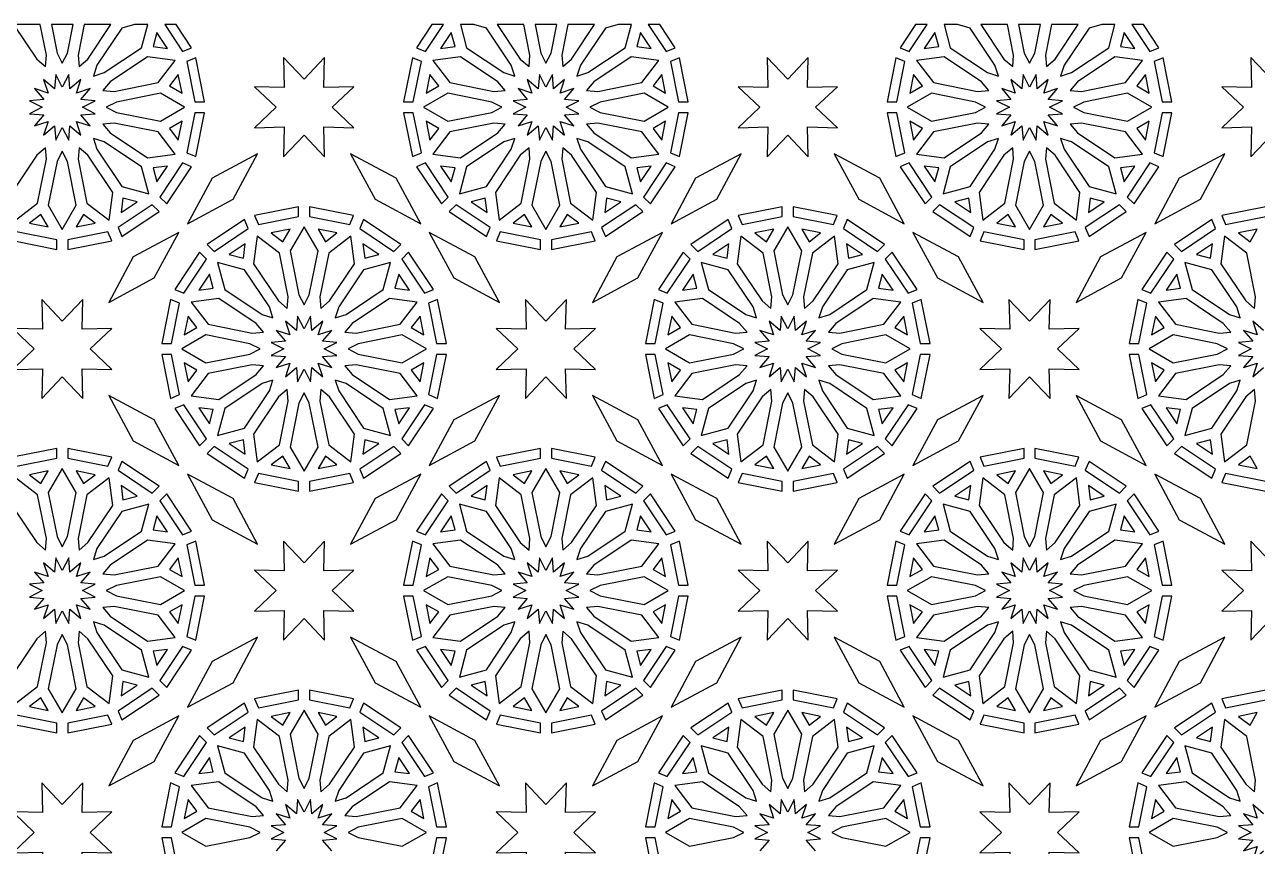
# Model space of a CAD drawing. Header units: millimetres. Extents: x 5 to 1085, y 1055 to 2435.
# Drawn here: x 184.2 to 541, y 2020.9 to 2258.8 of the extents above; entities that cross this region are included whole.
import ezdxf

# ---------------------------------------------------------------- set-up
doc = ezdxf.new("R2010")
doc.units = ezdxf.units.MM
doc.layers.add('CUT', color=1, linetype='CONTINUOUS')

msp = doc.modelspace()

# ---------------------------------------------------------------- linework, layer by layer
at = {"layer": 'CUT'}
for points in [[(181.16, 2258.59), (187.683, 2248.828), (190.213, 2246.677), (190.481, 2249.988), (188.72, 2258.84), (181.16, 2258.84)], [(191.931, 2258.84), (193.571, 2250.603), (195.085, 2247.646), (196.599, 2250.603), (198.239, 2258.84)], [(201.45, 2258.84), (199.689, 2249.988), (199.957, 2246.677), (202.487, 2248.828), (209.177, 2258.84)], [(215.98, 2258.84), (212.308, 2257.856), (205.107, 2247.079), (204.087, 2243.917), (207.249, 2244.937), (218.026, 2252.138), (219.822, 2258.84)], [(224.735, 2258.84), (229.937, 2251.056), (232.537, 2252.133), (228.056, 2258.84)], [(302.114, 2258.84), (297.633, 2252.133), (300.233, 2251.056), (305.435, 2258.84)], [(310.348, 2258.84), (312.144, 2252.138), (322.921, 2244.937), (326.083, 2243.917), (325.063, 2247.079), (317.862, 2257.856), (314.19, 2258.84)], [(320.993, 2258.84), (327.683, 2248.828), (330.213, 2246.677), (330.481, 2249.988), (328.72, 2258.84)], [(331.931, 2258.84), (333.571, 2250.603), (335.085, 2247.646), (336.599, 2250.603), (338.239, 2258.84)], [(341.45, 2258.84), (339.689, 2249.988), (339.957, 2246.677), (342.487, 2248.828), (349.177, 2258.84)], [(355.98, 2258.84), (352.308, 2257.856), (345.107, 2247.079), (344.087, 2243.917), (347.249, 2244.937), (358.026, 2252.138), (359.822, 2258.84)], [(364.735, 2258.84), (369.937, 2251.056), (372.537, 2252.133), (368.056, 2258.84)], [(442.114, 2258.84), (437.633, 2252.133), (440.233, 2251.056), (445.435, 2258.84)], [(450.348, 2258.84), (452.144, 2252.138), (462.921, 2244.937), (466.083, 2243.917), (465.063, 2247.079), (457.862, 2257.856), (454.19, 2258.84)], [(460.993, 2258.84), (467.683, 2248.828), (470.213, 2246.677), (470.481, 2249.988), (468.72, 2258.84)], [(471.931, 2258.84), (473.571, 2250.603), (475.085, 2247.646), (476.599, 2250.603), (478.239, 2258.84)], [(481.45, 2258.84), (479.689, 2249.988), (479.957, 2246.677), (482.487, 2248.828), (489.177, 2258.84)], [(495.98, 2258.84), (492.308, 2257.856), (485.107, 2247.079), (484.087, 2243.917), (487.249, 2244.937), (498.026, 2252.138), (499.822, 2258.84)], [(504.735, 2258.84), (509.937, 2251.056), (512.537, 2252.133), (508.056, 2258.84)], [(222.472, 2256.558), (221.381, 2252.485), (225.561, 2251.935)], [(304.609, 2251.935), (308.789, 2252.485), (307.698, 2256.558)], [(362.472, 2256.558), (361.381, 2252.485), (365.561, 2251.935)], [(444.609, 2251.935), (448.789, 2252.485), (447.698, 2256.558)], [(502.472, 2256.558), (501.381, 2252.485), (505.561, 2251.935)], [(206.847, 2239.787), (210.158, 2239.519), (222.871, 2242.048), (227.793, 2248.464), (219.776, 2249.519), (208.998, 2242.317)], [(231.143, 2248.145), (233.461, 2236.49), (236.276, 2236.49), (233.742, 2249.223)], [(259.134, 2249.282), (259.367, 2240.633), (250.718, 2240.866), (256.999, 2234.915), (250.718, 2228.964), (259.367, 2229.197), (259.134, 2220.548), (265.085, 2226.829), (271.036, 2220.548), (270.803, 2229.197), (279.452, 2228.964), (273.171, 2234.915), (279.452, 2240.866), (270.803, 2240.633), (271.036, 2249.282), (265.085, 2243.001)], [(296.428, 2249.223), (293.894, 2236.49), (296.709, 2236.49), (299.027, 2248.145)], [(321.172, 2242.317), (310.394, 2249.519), (302.377, 2248.464), (307.299, 2242.048), (320.012, 2239.519), (323.323, 2239.787)], [(346.847, 2239.787), (350.158, 2239.519), (362.871, 2242.048), (367.793, 2248.464), (359.776, 2249.519), (348.998, 2242.317)], [(371.143, 2248.145), (373.461, 2236.49), (376.276, 2236.49), (373.742, 2249.223)], [(399.134, 2249.282), (399.367, 2240.633), (390.718, 2240.866), (396.999, 2234.915), (390.718, 2228.964), (399.367, 2229.197), (399.134, 2220.548), (405.085, 2226.829), (411.036, 2220.548), (410.803, 2229.197), (419.452, 2228.964), (413.171, 2234.915), (419.452, 2240.866), (410.803, 2240.633), (411.036, 2249.282), (405.085, 2243.001)], [(436.428, 2249.223), (433.894, 2236.49), (436.709, 2236.49), (439.027, 2248.145)], [(461.172, 2242.317), (450.394, 2249.519), (442.377, 2248.464), (447.299, 2242.048), (460.012, 2239.519), (463.323, 2239.787)], [(486.847, 2239.787), (490.158, 2239.519), (502.871, 2242.048), (507.793, 2248.464), (499.776, 2249.519), (488.998, 2242.317)], [(511.143, 2248.145), (513.461, 2236.49), (516.276, 2236.49), (513.742, 2249.223)], [(539.134, 2249.282), (539.367, 2240.633), (530.718, 2240.866), (536.999, 2234.915), (530.718, 2228.964), (539.367, 2229.197), (539.134, 2220.548), (545.085, 2226.829), (551.036, 2220.548), (550.803, 2229.197), (559.452, 2228.964), (553.171, 2234.915), (559.452, 2240.866), (550.803, 2240.633), (551.036, 2249.282), (545.085, 2243.001)], [(193.192, 2244.433), (192.857, 2240.295), (189.693, 2242.984), (190.967, 2239.033), (187.016, 2240.307), (189.705, 2237.143), (185.567, 2236.808), (189.261, 2234.915), (185.567, 2233.022), (189.705, 2232.687), (187.016, 2229.523), (190.967, 2230.797), (189.693, 2226.846), (192.857, 2229.535), (193.192, 2225.397), (195.085, 2229.091), (196.978, 2225.397), (197.313, 2229.535), (200.477, 2226.846), (199.203, 2230.797), (203.154, 2229.523), (200.465, 2232.687), (204.603, 2233.022), (200.909, 2234.915), (204.603, 2236.808), (200.465, 2237.143), (203.154, 2240.307), (199.203, 2239.033), (200.477, 2242.984), (197.313, 2240.295), (196.978, 2244.433), (195.085, 2240.739)], [(228.67, 2244.43), (226.103, 2241.085), (229.754, 2238.977)], [(300.416, 2238.977), (304.067, 2241.085), (301.5, 2244.43)], [(333.192, 2244.433), (332.857, 2240.295), (329.693, 2242.984), (330.967, 2239.033), (327.016, 2240.307), (329.705, 2237.143), (325.567, 2236.808), (329.261, 2234.915), (325.567, 2233.022), (329.705, 2232.687), (327.016, 2229.523), (330.967, 2230.797), (329.693, 2226.846), (332.857, 2229.535), (333.192, 2225.397), (335.085, 2229.091), (336.978, 2225.397), (337.313, 2229.535), (340.477, 2226.846), (339.203, 2230.797), (343.154, 2229.523), (340.465, 2232.687), (344.603, 2233.022), (340.909, 2234.915), (344.603, 2236.808), (340.465, 2237.143), (343.154, 2240.307), (339.203, 2239.033), (340.477, 2242.984), (337.313, 2240.295), (336.978, 2244.433), (335.085, 2240.739)], [(368.67, 2244.43), (366.103, 2241.085), (369.754, 2238.977)], [(440.416, 2238.977), (444.067, 2241.085), (441.5, 2244.43)], [(473.192, 2244.433), (472.857, 2240.295), (469.693, 2242.984), (470.967, 2239.033), (467.016, 2240.307), (469.705, 2237.143), (465.567, 2236.808), (469.261, 2234.915), (465.567, 2233.022), (469.705, 2232.687), (467.016, 2229.523), (470.967, 2230.797), (469.693, 2226.846), (472.857, 2229.535), (473.192, 2225.397), (475.085, 2229.091), (476.978, 2225.397), (477.313, 2229.535), (480.477, 2226.846), (479.203, 2230.797), (483.154, 2229.523), (480.465, 2232.687), (484.603, 2233.022), (480.909, 2234.915), (484.603, 2236.808), (480.465, 2237.143), (483.154, 2240.307), (479.203, 2239.033), (480.477, 2242.984), (477.313, 2240.295), (476.978, 2244.433), (475.085, 2240.739)], [(508.67, 2244.43), (506.103, 2241.085), (509.754, 2238.977)], [(207.816, 2234.915), (210.773, 2233.401), (223.485, 2230.872), (230.489, 2234.915), (223.485, 2238.958), (210.773, 2236.429)], [(322.354, 2234.915), (319.397, 2236.429), (306.685, 2238.958), (299.681, 2234.915), (306.685, 2230.872), (319.397, 2233.401)], [(347.816, 2234.915), (350.773, 2233.401), (363.485, 2230.872), (370.489, 2234.915), (363.485, 2238.958), (350.773, 2236.429)], [(462.354, 2234.915), (459.397, 2236.429), (446.685, 2238.958), (439.681, 2234.915), (446.685, 2230.872), (459.397, 2233.401)], [(487.816, 2234.915), (490.773, 2233.401), (503.485, 2230.872), (510.489, 2234.915), (503.485, 2238.958), (490.773, 2236.429)], [(206.847, 2230.043), (208.998, 2227.513), (219.776, 2220.311), (227.793, 2221.366), (222.871, 2227.782), (210.158, 2230.311)], [(229.754, 2230.853), (226.103, 2228.745), (228.67, 2225.4)], [(233.461, 2233.34), (231.143, 2221.685), (233.742, 2220.607), (236.276, 2233.34)], [(293.894, 2233.34), (296.428, 2220.607), (299.027, 2221.685), (296.709, 2233.34)], [(304.067, 2228.745), (300.416, 2230.853), (301.5, 2225.4)], [(323.323, 2230.043), (320.012, 2230.311), (307.299, 2227.782), (302.377, 2221.366), (310.394, 2220.311), (321.172, 2227.513)], [(346.847, 2230.043), (348.998, 2227.513), (359.776, 2220.311), (367.793, 2221.366), (362.871, 2227.782), (350.158, 2230.311)], [(369.754, 2230.853), (366.103, 2228.745), (368.67, 2225.4)], [(373.461, 2233.34), (371.143, 2221.685), (373.742, 2220.607), (376.276, 2233.34)], [(433.894, 2233.34), (436.428, 2220.607), (439.027, 2221.685), (436.709, 2233.34)], [(444.067, 2228.745), (440.416, 2230.853), (441.5, 2225.4)], [(463.323, 2230.043), (460.012, 2230.311), (447.299, 2227.782), (442.377, 2221.366), (450.394, 2220.311), (461.172, 2227.513)], [(486.847, 2230.043), (488.998, 2227.513), (499.776, 2220.311), (507.793, 2221.366), (502.871, 2227.782), (490.158, 2230.311)], [(509.754, 2230.853), (506.103, 2228.745), (508.67, 2225.4)], [(513.461, 2233.34), (511.143, 2221.685), (513.742, 2220.607), (516.276, 2233.34)], [(181.16, 2205.067), (181.536, 2202.207), (187.952, 2207.129), (190.481, 2219.842), (190.213, 2223.153), (187.683, 2221.002), (181.16, 2211.24)], [(199.957, 2223.153), (199.689, 2219.842), (202.218, 2207.129), (208.634, 2202.207), (209.689, 2210.224), (202.487, 2221.002)], [(204.087, 2225.913), (205.107, 2222.751), (212.308, 2211.974), (220.119, 2209.881), (218.026, 2217.692), (207.249, 2224.893)], [(326.083, 2225.913), (322.921, 2224.893), (312.144, 2217.692), (310.051, 2209.881), (317.862, 2211.974), (325.063, 2222.751)], [(330.213, 2223.153), (327.683, 2221.002), (320.481, 2210.224), (321.536, 2202.207), (327.952, 2207.129), (330.481, 2219.842)], [(339.957, 2223.153), (339.689, 2219.842), (342.218, 2207.129), (348.634, 2202.207), (349.689, 2210.224), (342.487, 2221.002)], [(344.087, 2225.913), (345.107, 2222.751), (352.308, 2211.974), (360.119, 2209.881), (358.026, 2217.692), (347.249, 2224.893)], [(466.083, 2225.913), (462.921, 2224.893), (452.144, 2217.692), (450.051, 2209.881), (457.862, 2211.974), (465.063, 2222.751)], [(470.213, 2223.153), (467.683, 2221.002), (460.481, 2210.224), (461.536, 2202.207), (467.952, 2207.129), (470.481, 2219.842)], [(479.957, 2223.153), (479.689, 2219.842), (482.218, 2207.129), (488.634, 2202.207), (489.689, 2210.224), (482.487, 2221.002)], [(484.087, 2225.913), (485.107, 2222.751), (492.308, 2211.974), (500.119, 2209.881), (498.026, 2217.692), (487.249, 2224.893)], [(195.085, 2222.184), (193.571, 2219.227), (191.042, 2206.515), (195.085, 2199.511), (199.128, 2206.515), (196.599, 2219.227)], [(244.529, 2208.266), (251.634, 2221.464), (238.436, 2214.359), (231.331, 2201.161)], [(291.734, 2214.359), (278.536, 2221.464), (285.641, 2208.266), (298.839, 2201.161)], [(335.085, 2222.184), (333.571, 2219.227), (331.042, 2206.515), (335.085, 2199.511), (339.128, 2206.515), (336.599, 2219.227)], [(384.529, 2208.266), (391.634, 2221.464), (378.436, 2214.359), (371.331, 2201.161)], [(431.734, 2214.359), (418.536, 2221.464), (425.641, 2208.266), (438.839, 2201.161)], [(475.085, 2222.184), (473.571, 2219.227), (471.042, 2206.515), (475.085, 2199.511), (479.128, 2206.515), (476.599, 2219.227)], [(524.529, 2208.266), (531.634, 2221.464), (518.436, 2214.359), (511.331, 2201.161)], [(225.561, 2217.895), (221.381, 2217.345), (222.472, 2213.272)], [(229.937, 2218.774), (223.335, 2208.893), (225.324, 2206.903), (232.537, 2217.697)], [(297.633, 2217.697), (304.846, 2206.903), (306.835, 2208.893), (300.233, 2218.774)], [(308.789, 2217.345), (304.609, 2217.895), (307.698, 2213.272)], [(365.561, 2217.895), (361.381, 2217.345), (362.472, 2213.272)], [(369.937, 2218.774), (363.335, 2208.893), (365.324, 2206.903), (372.537, 2217.697)], [(437.633, 2217.697), (444.846, 2206.903), (446.835, 2208.893), (440.233, 2218.774)], [(448.789, 2217.345), (444.609, 2217.895), (447.698, 2213.272)], [(505.561, 2217.895), (501.381, 2217.345), (502.472, 2213.272)], [(509.937, 2218.774), (503.335, 2208.893), (505.324, 2206.903), (512.537, 2217.697)], [(221.107, 2206.665), (211.226, 2200.063), (212.303, 2197.463), (223.097, 2204.676)], [(216.728, 2207.528), (212.655, 2208.619), (212.105, 2204.439)], [(263.51, 2206.106), (250.777, 2203.572), (251.855, 2200.973), (263.51, 2203.291)], [(279.393, 2203.572), (266.66, 2206.106), (266.66, 2203.291), (278.315, 2200.973)], [(307.073, 2204.676), (317.867, 2197.463), (318.944, 2200.063), (309.063, 2206.665)], [(317.515, 2208.619), (313.442, 2207.528), (318.065, 2204.439)], [(361.107, 2206.665), (351.226, 2200.063), (352.303, 2197.463), (363.097, 2204.676)], [(356.728, 2207.528), (352.655, 2208.619), (352.105, 2204.439)], [(403.51, 2206.106), (390.777, 2203.572), (391.855, 2200.973), (403.51, 2203.291)], [(419.393, 2203.572), (406.66, 2206.106), (406.66, 2203.291), (418.315, 2200.973)], [(447.073, 2204.676), (457.867, 2197.463), (458.944, 2200.063), (449.063, 2206.665)], [(457.515, 2208.619), (453.442, 2207.528), (458.065, 2204.439)], [(501.107, 2206.665), (491.226, 2200.063), (492.303, 2197.463), (503.097, 2204.676)], [(496.728, 2207.528), (492.655, 2208.619), (492.105, 2204.439)], [(543.51, 2206.106), (530.777, 2203.572), (531.855, 2200.973), (543.51, 2203.291)], [(188.915, 2203.897), (185.57, 2201.33), (191.023, 2200.246)], [(201.255, 2203.897), (199.147, 2200.246), (204.6, 2201.33)], [(247.867, 2202.367), (237.073, 2195.154), (239.063, 2193.165), (248.944, 2199.767)], [(293.097, 2195.154), (282.303, 2202.367), (281.226, 2199.767), (291.107, 2193.165)], [(328.915, 2203.897), (325.57, 2201.33), (331.023, 2200.246)], [(341.255, 2203.897), (339.147, 2200.246), (344.6, 2201.33)], [(387.867, 2202.367), (377.073, 2195.154), (379.063, 2193.165), (388.944, 2199.767)], [(433.097, 2195.154), (422.303, 2202.367), (421.226, 2199.767), (431.107, 2193.165)], [(468.915, 2203.897), (465.57, 2201.33), (471.023, 2200.246)], [(481.255, 2203.897), (479.147, 2200.246), (484.6, 2201.33)], [(527.867, 2202.367), (517.073, 2195.154), (519.063, 2193.165), (528.944, 2199.767)], [(181.16, 2196.182), (193.51, 2193.724), (193.51, 2196.539), (181.855, 2198.857), (181.16, 2197.181)], [(208.315, 2198.857), (196.66, 2196.539), (196.66, 2193.724), (209.393, 2196.258)], [(215.641, 2191.564), (208.536, 2178.366), (221.734, 2185.471), (228.839, 2198.669)], [(255.57, 2198.5), (258.915, 2195.933), (261.023, 2199.584)], [(265.085, 2177.646), (266.599, 2180.603), (269.128, 2193.315), (265.085, 2200.319), (261.042, 2193.315), (263.571, 2180.603)], [(269.147, 2199.584), (271.255, 2195.933), (274.6, 2198.5)], [(308.436, 2185.471), (321.634, 2178.366), (314.529, 2191.564), (301.331, 2198.669)], [(333.51, 2196.539), (321.855, 2198.857), (320.777, 2196.258), (333.51, 2193.724)], [(348.315, 2198.857), (336.66, 2196.539), (336.66, 2193.724), (349.393, 2196.258)], [(355.641, 2191.564), (348.536, 2178.366), (361.734, 2185.471), (368.839, 2198.669)], [(395.57, 2198.5), (398.915, 2195.933), (401.023, 2199.584)], [(405.085, 2177.646), (406.599, 2180.603), (409.128, 2193.315), (405.085, 2200.319), (401.042, 2193.315), (403.571, 2180.603)], [(409.147, 2199.584), (411.255, 2195.933), (414.6, 2198.5)], [(448.436, 2185.471), (461.634, 2178.366), (454.529, 2191.564), (441.331, 2198.669)], [(473.51, 2196.539), (461.855, 2198.857), (460.777, 2196.258), (473.51, 2193.724)], [(488.315, 2198.857), (476.66, 2196.539), (476.66, 2193.724), (489.393, 2196.258)], [(495.641, 2191.564), (488.536, 2178.366), (501.734, 2185.471), (508.839, 2198.669)], [(535.57, 2198.5), (538.915, 2195.933), (541.023, 2199.584)], [(243.442, 2192.302), (247.515, 2191.211), (248.065, 2195.391)], [(260.213, 2176.677), (260.481, 2179.988), (257.952, 2192.701), (251.536, 2197.623), (250.481, 2189.606), (257.683, 2178.828)], [(269.957, 2176.677), (272.487, 2178.828), (279.689, 2189.606), (278.634, 2197.623), (272.218, 2192.701), (269.689, 2179.988)], [(282.105, 2195.391), (282.655, 2191.211), (286.728, 2192.302)], [(383.442, 2192.302), (387.515, 2191.211), (388.065, 2195.391)], [(400.213, 2176.677), (400.481, 2179.988), (397.952, 2192.701), (391.536, 2197.623), (390.481, 2189.606), (397.683, 2178.828)], [(409.957, 2176.677), (412.487, 2178.828), (419.689, 2189.606), (418.634, 2197.623), (412.218, 2192.701), (409.689, 2179.988)], [(422.105, 2195.391), (422.655, 2191.211), (426.728, 2192.302)], [(523.442, 2192.302), (527.515, 2191.211), (528.065, 2195.391)], [(540.213, 2176.677), (540.481, 2179.988), (537.952, 2192.701), (531.536, 2197.623), (530.481, 2189.606), (537.683, 2178.828)], [(234.846, 2192.927), (227.633, 2182.133), (230.233, 2181.056), (236.835, 2190.937)], [(302.537, 2182.133), (295.324, 2192.927), (293.335, 2190.937), (299.937, 2181.056)], [(374.846, 2192.927), (367.633, 2182.133), (370.233, 2181.056), (376.835, 2190.937)], [(442.537, 2182.133), (435.324, 2192.927), (433.335, 2190.937), (439.937, 2181.056)], [(514.846, 2192.927), (507.633, 2182.133), (510.233, 2181.056), (516.835, 2190.937)], [(256.083, 2173.917), (255.063, 2177.079), (247.862, 2187.856), (240.051, 2189.949), (242.144, 2182.138), (252.921, 2174.937)], [(274.087, 2173.917), (277.249, 2174.937), (288.026, 2182.138), (290.119, 2189.949), (282.308, 2187.856), (275.107, 2177.079)], [(396.083, 2173.917), (395.063, 2177.079), (387.862, 2187.856), (380.051, 2189.949), (382.144, 2182.138), (392.921, 2174.937)], [(414.087, 2173.917), (417.249, 2174.937), (428.026, 2182.138), (430.119, 2189.949), (422.308, 2187.856), (415.107, 2177.079)], [(536.083, 2173.917), (535.063, 2177.079), (527.862, 2187.856), (520.051, 2189.949), (522.144, 2182.138), (532.921, 2174.937)], [(234.609, 2181.935), (238.789, 2182.485), (237.698, 2186.558)], [(292.472, 2186.558), (291.381, 2182.485), (295.561, 2181.935)], [(374.609, 2181.935), (378.789, 2182.485), (377.698, 2186.558)], [(432.472, 2186.558), (431.381, 2182.485), (435.561, 2181.935)], [(514.609, 2181.935), (518.789, 2182.485), (517.698, 2186.558)], [(181.16, 2170.447), (186.999, 2164.915), (181.16, 2159.383), (181.16, 2158.976), (189.367, 2159.197), (189.134, 2150.548), (195.085, 2156.829), (201.036, 2150.548), (200.803, 2159.197), (209.452, 2158.964), (203.171, 2164.915), (209.452, 2170.866), (200.803, 2170.633), (201.036, 2179.282), (195.085, 2173.001), (189.134, 2179.282), (189.367, 2170.633), (181.16, 2170.854)], [(226.428, 2179.223), (223.894, 2166.49), (226.709, 2166.49), (229.027, 2178.145)], [(251.172, 2172.317), (240.394, 2179.519), (232.377, 2178.464), (237.299, 2172.048), (250.012, 2169.519), (253.323, 2169.787)], [(276.847, 2169.787), (280.158, 2169.519), (292.871, 2172.048), (297.793, 2178.464), (289.776, 2179.519), (278.998, 2172.317)], [(301.143, 2178.145), (303.461, 2166.49), (306.276, 2166.49), (303.742, 2179.223)], [(329.134, 2179.282), (329.367, 2170.633), (320.718, 2170.866), (326.999, 2164.915), (320.718, 2158.964), (329.367, 2159.197), (329.134, 2150.548), (335.085, 2156.829), (341.036, 2150.548), (340.803, 2159.197), (349.452, 2158.964), (343.171, 2164.915), (349.452, 2170.866), (340.803, 2170.633), (341.036, 2179.282), (335.085, 2173.001)], [(366.428, 2179.223), (363.894, 2166.49), (366.709, 2166.49), (369.027, 2178.145)], [(391.172, 2172.317), (380.394, 2179.519), (372.377, 2178.464), (377.299, 2172.048), (390.012, 2169.519), (393.323, 2169.787)], [(416.847, 2169.787), (420.158, 2169.519), (432.871, 2172.048), (437.793, 2178.464), (429.776, 2179.519), (418.998, 2172.317)], [(441.143, 2178.145), (443.461, 2166.49), (446.276, 2166.49), (443.742, 2179.223)], [(469.134, 2179.282), (469.367, 2170.633), (460.718, 2170.866), (466.999, 2164.915), (460.718, 2158.964), (469.367, 2159.197), (469.134, 2150.548), (475.085, 2156.829), (481.036, 2150.548), (480.803, 2159.197), (489.452, 2158.964), (483.171, 2164.915), (489.452, 2170.866), (480.803, 2170.633), (481.036, 2179.282), (475.085, 2173.001)], [(506.428, 2179.223), (503.894, 2166.49), (506.709, 2166.49), (509.027, 2178.145)], [(531.172, 2172.317), (520.394, 2179.519), (512.377, 2178.464), (517.299, 2172.048), (530.012, 2169.519), (533.323, 2169.787)], [(230.416, 2168.977), (234.067, 2171.085), (231.5, 2174.43)], [(263.192, 2174.433), (262.857, 2170.295), (259.693, 2172.984), (260.967, 2169.033), (257.016, 2170.307), (259.705, 2167.143), (255.567, 2166.808), (259.261, 2164.915), (255.567, 2163.022), (259.705, 2162.687), (257.016, 2159.523), (260.967, 2160.797), (259.693, 2156.846), (262.857, 2159.535), (263.192, 2155.397), (265.085, 2159.091), (266.978, 2155.397), (267.313, 2159.535), (270.477, 2156.846), (269.203, 2160.797), (273.154, 2159.523), (270.465, 2162.687), (274.603, 2163.022), (270.909, 2164.915), (274.603, 2166.808), (270.465, 2167.143), (273.154, 2170.307), (269.203, 2169.033), (270.477, 2172.984), (267.313, 2170.295), (266.978, 2174.433), (265.085, 2170.739)], [(298.67, 2174.43), (296.103, 2171.085), (299.754, 2168.977)], [(370.416, 2168.977), (374.067, 2171.085), (371.5, 2174.43)], [(403.192, 2174.433), (402.857, 2170.295), (399.693, 2172.984), (400.967, 2169.033), (397.016, 2170.307), (399.705, 2167.143), (395.567, 2166.808), (399.261, 2164.915), (395.567, 2163.022), (399.705, 2162.687), (397.016, 2159.523), (400.967, 2160.797), (399.693, 2156.846), (402.857, 2159.535), (403.192, 2155.397), (405.085, 2159.091), (406.978, 2155.397), (407.313, 2159.535), (410.477, 2156.846), (409.203, 2160.797), (413.154, 2159.523), (410.465, 2162.687), (414.603, 2163.022), (410.909, 2164.915), (414.603, 2166.808), (410.465, 2167.143), (413.154, 2170.307), (409.203, 2169.033), (410.477, 2172.984), (407.313, 2170.295), (406.978, 2174.433), (405.085, 2170.739)], [(438.67, 2174.43), (436.103, 2171.085), (439.754, 2168.977)], [(510.416, 2168.977), (514.067, 2171.085), (511.5, 2174.43)], [(252.354, 2164.915), (249.397, 2166.429), (236.685, 2168.958), (229.681, 2164.915), (236.685, 2160.872), (249.397, 2163.401)], [(277.816, 2164.915), (280.773, 2163.401), (293.485, 2160.872), (300.489, 2164.915), (293.485, 2168.958), (280.773, 2166.429)], [(392.354, 2164.915), (389.397, 2166.429), (376.685, 2168.958), (369.681, 2164.915), (376.685, 2160.872), (389.397, 2163.401)], [(417.816, 2164.915), (420.773, 2163.401), (433.485, 2160.872), (440.489, 2164.915), (433.485, 2168.958), (420.773, 2166.429)], [(532.354, 2164.915), (529.397, 2166.429), (516.685, 2168.958), (509.681, 2164.915), (516.685, 2160.872), (529.397, 2163.401)], [(223.894, 2163.34), (226.428, 2150.607), (229.027, 2151.685), (226.709, 2163.34)], [(303.461, 2163.34), (301.143, 2151.685), (303.742, 2150.607), (306.276, 2163.34)], [(363.894, 2163.34), (366.428, 2150.607), (369.027, 2151.685), (366.709, 2163.34)], [(443.461, 2163.34), (441.143, 2151.685), (443.742, 2150.607), (446.276, 2163.34)], [(503.894, 2163.34), (506.428, 2150.607), (509.027, 2151.685), (506.709, 2163.34)], [(234.067, 2158.745), (230.416, 2160.853), (231.5, 2155.4)], [(253.323, 2160.043), (250.012, 2160.311), (237.299, 2157.782), (232.377, 2151.366), (240.394, 2150.311), (251.172, 2157.513)], [(276.847, 2160.043), (278.998, 2157.513), (289.776, 2150.311), (297.793, 2151.366), (292.871, 2157.782), (280.158, 2160.311)], [(299.754, 2160.853), (296.103, 2158.745), (298.67, 2155.4)], [(374.067, 2158.745), (370.416, 2160.853), (371.5, 2155.4)], [(393.323, 2160.043), (390.012, 2160.311), (377.299, 2157.782), (372.377, 2151.366), (380.394, 2150.311), (391.172, 2157.513)], [(416.847, 2160.043), (418.998, 2157.513), (429.776, 2150.311), (437.793, 2151.366), (432.871, 2157.782), (420.158, 2160.311)], [(439.754, 2160.853), (436.103, 2158.745), (438.67, 2155.4)], [(514.067, 2158.745), (510.416, 2160.853), (511.5, 2155.4)], [(533.323, 2160.043), (530.012, 2160.311), (517.299, 2157.782), (512.377, 2151.366), (520.394, 2150.311), (531.172, 2157.513)], [(256.083, 2155.913), (252.921, 2154.893), (242.144, 2147.692), (240.051, 2139.881), (247.862, 2141.974), (255.063, 2152.751)], [(274.087, 2155.913), (275.107, 2152.751), (282.308, 2141.974), (290.119, 2139.881), (288.026, 2147.692), (277.249, 2154.893)], [(396.083, 2155.913), (392.921, 2154.893), (382.144, 2147.692), (380.051, 2139.881), (387.862, 2141.974), (395.063, 2152.751)], [(414.087, 2155.913), (415.107, 2152.751), (422.308, 2141.974), (430.119, 2139.881), (428.026, 2147.692), (417.249, 2154.893)], [(536.083, 2155.913), (532.921, 2154.893), (522.144, 2147.692), (520.051, 2139.881), (527.862, 2141.974), (535.063, 2152.751)], [(260.213, 2153.153), (257.683, 2151.002), (250.481, 2140.224), (251.536, 2132.207), (257.952, 2137.129), (260.481, 2149.842)], [(265.085, 2152.184), (263.571, 2149.227), (261.042, 2136.515), (265.085, 2129.511), (269.128, 2136.515), (266.599, 2149.227)], [(269.957, 2153.153), (269.689, 2149.842), (272.218, 2137.129), (278.634, 2132.207), (279.689, 2140.224), (272.487, 2151.002)], [(400.213, 2153.153), (397.683, 2151.002), (390.481, 2140.224), (391.536, 2132.207), (397.952, 2137.129), (400.481, 2149.842)], [(405.085, 2152.184), (403.571, 2149.227), (401.042, 2136.515), (405.085, 2129.511), (409.128, 2136.515), (406.599, 2149.227)], [(409.957, 2153.153), (409.689, 2149.842), (412.218, 2137.129), (418.634, 2132.207), (419.689, 2140.224), (412.487, 2151.002)], [(540.213, 2153.153), (537.683, 2151.002), (530.481, 2140.224), (531.536, 2132.207), (537.952, 2137.129), (540.481, 2149.842)], [(221.734, 2144.359), (208.536, 2151.464), (215.641, 2138.266), (228.839, 2131.161)], [(227.633, 2147.697), (234.846, 2136.903), (236.835, 2138.893), (230.233, 2148.774)], [(299.937, 2148.774), (293.335, 2138.893), (295.324, 2136.903), (302.537, 2147.697)], [(314.529, 2138.266), (321.634, 2151.464), (308.436, 2144.359), (301.331, 2131.161)], [(361.734, 2144.359), (348.536, 2151.464), (355.641, 2138.266), (368.839, 2131.161)], [(367.633, 2147.697), (374.846, 2136.903), (376.835, 2138.893), (370.233, 2148.774)], [(439.937, 2148.774), (433.335, 2138.893), (435.324, 2136.903), (442.537, 2147.697)], [(454.529, 2138.266), (461.634, 2151.464), (448.436, 2144.359), (441.331, 2131.161)], [(501.734, 2144.359), (488.536, 2151.464), (495.641, 2138.266), (508.839, 2131.161)], [(507.633, 2147.697), (514.846, 2136.903), (516.835, 2138.893), (510.233, 2148.774)], [(238.789, 2147.345), (234.609, 2147.895), (237.698, 2143.272)], [(295.561, 2147.895), (291.381, 2147.345), (292.472, 2143.272)], [(378.789, 2147.345), (374.609, 2147.895), (377.698, 2143.272)], [(435.561, 2147.895), (431.381, 2147.345), (432.472, 2143.272)], [(518.789, 2147.345), (514.609, 2147.895), (517.698, 2143.272)], [(247.515, 2138.619), (243.442, 2137.528), (248.065, 2134.439)], [(286.728, 2137.528), (282.655, 2138.619), (282.105, 2134.439)], [(387.515, 2138.619), (383.442, 2137.528), (388.065, 2134.439)], [(426.728, 2137.528), (422.655, 2138.619), (422.105, 2134.439)], [(527.515, 2138.619), (523.442, 2137.528), (528.065, 2134.439)], [(181.16, 2132.649), (181.855, 2130.973), (193.51, 2133.291), (193.51, 2136.106), (181.16, 2133.648)], [(209.393, 2133.572), (196.66, 2136.106), (196.66, 2133.291), (208.315, 2130.973)], [(237.073, 2134.676), (247.867, 2127.463), (248.944, 2130.063), (239.063, 2136.665)], [(258.915, 2133.897), (255.57, 2131.33), (261.023, 2130.246)], [(271.255, 2133.897), (269.147, 2130.246), (274.6, 2131.33)], [(291.107, 2136.665), (281.226, 2130.063), (282.303, 2127.463), (293.097, 2134.676)], [(333.51, 2136.106), (320.777, 2133.572), (321.855, 2130.973), (333.51, 2133.291)], [(349.393, 2133.572), (336.66, 2136.106), (336.66, 2133.291), (348.315, 2130.973)], [(377.073, 2134.676), (387.867, 2127.463), (388.944, 2130.063), (379.063, 2136.665)], [(398.915, 2133.897), (395.57, 2131.33), (401.023, 2130.246)], [(411.255, 2133.897), (409.147, 2130.246), (414.6, 2131.33)], [(431.107, 2136.665), (421.226, 2130.063), (422.303, 2127.463), (433.097, 2134.676)], [(473.51, 2136.106), (460.777, 2133.572), (461.855, 2130.973), (473.51, 2133.291)], [(489.393, 2133.572), (476.66, 2136.106), (476.66, 2133.291), (488.315, 2130.973)], [(517.073, 2134.676), (527.867, 2127.463), (528.944, 2130.063), (519.063, 2136.665)], [(538.915, 2133.897), (535.57, 2131.33), (541.023, 2130.246)], [(195.085, 2107.646), (196.599, 2110.603), (199.128, 2123.315), (195.085, 2130.319), (191.042, 2123.315), (193.571, 2110.603)], [(223.097, 2125.154), (212.303, 2132.367), (211.226, 2129.767), (221.107, 2123.165)], [(317.867, 2132.367), (307.073, 2125.154), (309.063, 2123.165), (318.944, 2129.767)], [(335.085, 2107.646), (336.599, 2110.603), (339.128, 2123.315), (335.085, 2130.319), (331.042, 2123.315), (333.571, 2110.603)], [(363.097, 2125.154), (352.303, 2132.367), (351.226, 2129.767), (361.107, 2123.165)], [(457.867, 2132.367), (447.073, 2125.154), (449.063, 2123.165), (458.944, 2129.767)], [(475.085, 2107.646), (476.599, 2110.603), (479.128, 2123.315), (475.085, 2130.319), (471.042, 2123.315), (473.571, 2110.603)], [(503.097, 2125.154), (492.303, 2132.367), (491.226, 2129.767), (501.107, 2123.165)], [(181.16, 2118.59), (187.683, 2108.828), (190.213, 2106.677), (190.481, 2109.988), (187.952, 2122.701), (181.536, 2127.623), (181.16, 2124.763)], [(185.57, 2128.5), (188.915, 2125.933), (191.023, 2129.584)], [(199.147, 2129.584), (201.255, 2125.933), (204.6, 2128.5)], [(199.957, 2106.677), (202.487, 2108.828), (209.689, 2119.606), (208.634, 2127.623), (202.218, 2122.701), (199.689, 2109.988)], [(238.436, 2115.471), (251.634, 2108.366), (244.529, 2121.564), (231.331, 2128.669)], [(263.51, 2126.539), (251.855, 2128.857), (250.777, 2126.258), (263.51, 2123.724)], [(278.315, 2128.857), (266.66, 2126.539), (266.66, 2123.724), (279.393, 2126.258)], [(285.641, 2121.564), (278.536, 2108.366), (291.734, 2115.471), (298.839, 2128.669)], [(330.213, 2106.677), (330.481, 2109.988), (327.952, 2122.701), (321.536, 2127.623), (320.481, 2119.606), (327.683, 2108.828)], [(325.57, 2128.5), (328.915, 2125.933), (331.023, 2129.584)], [(339.147, 2129.584), (341.255, 2125.933), (344.6, 2128.5)], [(339.957, 2106.677), (342.487, 2108.828), (349.689, 2119.606), (348.634, 2127.623), (342.218, 2122.701), (339.689, 2109.988)], [(378.436, 2115.471), (391.634, 2108.366), (384.529, 2121.564), (371.331, 2128.669)], [(403.51, 2126.539), (391.855, 2128.857), (390.777, 2126.258), (403.51, 2123.724)], [(418.315, 2128.857), (406.66, 2126.539), (406.66, 2123.724), (419.393, 2126.258)], [(425.641, 2121.564), (418.536, 2108.366), (431.734, 2115.471), (438.839, 2128.669)], [(470.213, 2106.677), (470.481, 2109.988), (467.952, 2122.701), (461.536, 2127.623), (460.481, 2119.606), (467.683, 2108.828)], [(465.57, 2128.5), (468.915, 2125.933), (471.023, 2129.584)], [(479.147, 2129.584), (481.255, 2125.933), (484.6, 2128.5)], [(479.957, 2106.677), (482.487, 2108.828), (489.689, 2119.606), (488.634, 2127.623), (482.218, 2122.701), (479.689, 2109.988)], [(518.436, 2115.471), (531.634, 2108.366), (524.529, 2121.564), (511.331, 2128.669)], [(543.51, 2126.539), (531.855, 2128.857), (530.777, 2126.258), (543.51, 2123.724)], [(212.105, 2125.391), (212.655, 2121.211), (216.728, 2122.302)], [(313.442, 2122.302), (317.515, 2121.211), (318.065, 2125.391)], [(352.105, 2125.391), (352.655, 2121.211), (356.728, 2122.302)], [(453.442, 2122.302), (457.515, 2121.211), (458.065, 2125.391)], [(492.105, 2125.391), (492.655, 2121.211), (496.728, 2122.302)], [(204.087, 2103.917), (207.249, 2104.937), (218.026, 2112.138), (220.119, 2119.949), (212.308, 2117.856), (205.107, 2107.079)], [(232.537, 2112.133), (225.324, 2122.927), (223.335, 2120.937), (229.937, 2111.056)], [(304.846, 2122.927), (297.633, 2112.133), (300.233, 2111.056), (306.835, 2120.937)], [(326.083, 2103.917), (325.063, 2107.079), (317.862, 2117.856), (310.051, 2119.949), (312.144, 2112.138), (322.921, 2104.937)], [(344.087, 2103.917), (347.249, 2104.937), (358.026, 2112.138), (360.119, 2119.949), (352.308, 2117.856), (345.107, 2107.079)], [(372.537, 2112.133), (365.324, 2122.927), (363.335, 2120.937), (369.937, 2111.056)], [(444.846, 2122.927), (437.633, 2112.133), (440.233, 2111.056), (446.835, 2120.937)], [(466.083, 2103.917), (465.063, 2107.079), (457.862, 2117.856), (450.051, 2119.949), (452.144, 2112.138), (462.921, 2104.937)], [(484.087, 2103.917), (487.249, 2104.937), (498.026, 2112.138), (500.119, 2119.949), (492.308, 2117.856), (485.107, 2107.079)], [(512.537, 2112.133), (505.324, 2122.927), (503.335, 2120.937), (509.937, 2111.056)], [(222.472, 2116.558), (221.381, 2112.485), (225.561, 2111.935)], [(304.609, 2111.935), (308.789, 2112.485), (307.698, 2116.558)], [(362.472, 2116.558), (361.381, 2112.485), (365.561, 2111.935)], [(444.609, 2111.935), (448.789, 2112.485), (447.698, 2116.558)], [(502.472, 2116.558), (501.381, 2112.485), (505.561, 2111.935)], [(206.847, 2099.787), (210.158, 2099.519), (222.871, 2102.048), (227.793, 2108.464), (219.776, 2109.519), (208.998, 2102.317)], [(231.143, 2108.145), (233.461, 2096.49), (236.276, 2096.49), (233.742, 2109.223)], [(259.134, 2109.282), (259.367, 2100.633), (250.718, 2100.866), (256.999, 2094.915), (250.718, 2088.964), (259.367, 2089.197), (259.134, 2080.548), (265.085, 2086.829), (271.036, 2080.548), (270.803, 2089.197), (279.452, 2088.964), (273.171, 2094.915), (279.452, 2100.866), (270.803, 2100.633), (271.036, 2109.282), (265.085, 2103.001)], [(296.428, 2109.223), (293.894, 2096.49), (296.709, 2096.49), (299.027, 2108.145)], [(321.172, 2102.317), (310.394, 2109.519), (302.377, 2108.464), (307.299, 2102.048), (320.012, 2099.519), (323.323, 2099.787)], [(346.847, 2099.787), (350.158, 2099.519), (362.871, 2102.048), (367.793, 2108.464), (359.776, 2109.519), (348.998, 2102.317)], [(371.143, 2108.145), (373.461, 2096.49), (376.276, 2096.49), (373.742, 2109.223)], [(399.134, 2109.282), (399.367, 2100.633), (390.718, 2100.866), (396.999, 2094.915), (390.718, 2088.964), (399.367, 2089.197), (399.134, 2080.548), (405.085, 2086.829), (411.036, 2080.548), (410.803, 2089.197), (419.452, 2088.964), (413.171, 2094.915), (419.452, 2100.866), (410.803, 2100.633), (411.036, 2109.282), (405.085, 2103.001)], [(436.428, 2109.223), (433.894, 2096.49), (436.709, 2096.49), (439.027, 2108.145)], [(461.172, 2102.317), (450.394, 2109.519), (442.377, 2108.464), (447.299, 2102.048), (460.012, 2099.519), (463.323, 2099.787)], [(486.847, 2099.787), (490.158, 2099.519), (502.871, 2102.048), (507.793, 2108.464), (499.776, 2109.519), (488.998, 2102.317)], [(511.143, 2108.145), (513.461, 2096.49), (516.276, 2096.49), (513.742, 2109.223)], [(539.134, 2109.282), (539.367, 2100.633), (530.718, 2100.866), (536.999, 2094.915), (530.718, 2088.964), (539.367, 2089.197), (539.134, 2080.548), (545.085, 2086.829), (551.036, 2080.548), (550.803, 2089.197), (559.452, 2088.964), (553.171, 2094.915), (559.452, 2100.866), (550.803, 2100.633), (551.036, 2109.282), (545.085, 2103.001)], [(193.192, 2104.433), (192.857, 2100.295), (189.693, 2102.984), (190.967, 2099.033), (187.016, 2100.307), (189.705, 2097.143), (185.567, 2096.808), (189.261, 2094.915), (185.567, 2093.022), (189.705, 2092.687), (187.016, 2089.523), (190.967, 2090.797), (189.693, 2086.846), (192.857, 2089.535), (193.192, 2085.397), (195.085, 2089.091), (196.978, 2085.397), (197.313, 2089.535), (200.477, 2086.846), (199.203, 2090.797), (203.154, 2089.523), (200.465, 2092.687), (204.603, 2093.022), (200.909, 2094.915), (204.603, 2096.808), (200.465, 2097.143), (203.154, 2100.307), (199.203, 2099.033), (200.477, 2102.984), (197.313, 2100.295), (196.978, 2104.433), (195.085, 2100.739)], [(228.67, 2104.43), (226.103, 2101.085), (229.754, 2098.977)], [(300.416, 2098.977), (304.067, 2101.085), (301.5, 2104.43)], [(333.192, 2104.433), (332.857, 2100.295), (329.693, 2102.984), (330.967, 2099.033), (327.016, 2100.307), (329.705, 2097.143), (325.567, 2096.808), (329.261, 2094.915), (325.567, 2093.022), (329.705, 2092.687), (327.016, 2089.523), (330.967, 2090.797), (329.693, 2086.846), (332.857, 2089.535), (333.192, 2085.397), (335.085, 2089.091), (336.978, 2085.397), (337.313, 2089.535), (340.477, 2086.846), (339.203, 2090.797), (343.154, 2089.523), (340.465, 2092.687), (344.603, 2093.022), (340.909, 2094.915), (344.603, 2096.808), (340.465, 2097.143), (343.154, 2100.307), (339.203, 2099.033), (340.477, 2102.984), (337.313, 2100.295), (336.978, 2104.433), (335.085, 2100.739)], [(368.67, 2104.43), (366.103, 2101.085), (369.754, 2098.977)], [(440.416, 2098.977), (444.067, 2101.085), (441.5, 2104.43)], [(473.192, 2104.433), (472.857, 2100.295), (469.693, 2102.984), (470.967, 2099.033), (467.016, 2100.307), (469.705, 2097.143), (465.567, 2096.808), (469.261, 2094.915), (465.567, 2093.022), (469.705, 2092.687), (467.016, 2089.523), (470.967, 2090.797), (469.693, 2086.846), (472.857, 2089.535), (473.192, 2085.397), (475.085, 2089.091), (476.978, 2085.397), (477.313, 2089.535), (480.477, 2086.846), (479.203, 2090.797), (483.154, 2089.523), (480.465, 2092.687), (484.603, 2093.022), (480.909, 2094.915), (484.603, 2096.808), (480.465, 2097.143), (483.154, 2100.307), (479.203, 2099.033), (480.477, 2102.984), (477.313, 2100.295), (476.978, 2104.433), (475.085, 2100.739)], [(508.67, 2104.43), (506.103, 2101.085), (509.754, 2098.977)], [(207.816, 2094.915), (210.773, 2093.401), (223.485, 2090.872), (230.489, 2094.915), (223.485, 2098.958), (210.773, 2096.429)], [(322.354, 2094.915), (319.397, 2096.429), (306.685, 2098.958), (299.681, 2094.915), (306.685, 2090.872), (319.397, 2093.401)], [(347.816, 2094.915), (350.773, 2093.401), (363.485, 2090.872), (370.489, 2094.915), (363.485, 2098.958), (350.773, 2096.429)], [(462.354, 2094.915), (459.397, 2096.429), (446.685, 2098.958), (439.681, 2094.915), (446.685, 2090.872), (459.397, 2093.401)], [(487.816, 2094.915), (490.773, 2093.401), (503.485, 2090.872), (510.489, 2094.915), (503.485, 2098.958), (490.773, 2096.429)], [(233.461, 2093.34), (231.143, 2081.685), (233.742, 2080.607), (236.276, 2093.34)], [(293.894, 2093.34), (296.428, 2080.607), (299.027, 2081.685), (296.709, 2093.34)], [(373.461, 2093.34), (371.143, 2081.685), (373.742, 2080.607), (376.276, 2093.34)], [(433.894, 2093.34), (436.428, 2080.607), (439.027, 2081.685), (436.709, 2093.34)], [(513.461, 2093.34), (511.143, 2081.685), (513.742, 2080.607), (516.276, 2093.34)], [(206.847, 2090.043), (208.998, 2087.513), (219.776, 2080.311), (227.793, 2081.366), (222.871, 2087.782), (210.158, 2090.311)], [(229.754, 2090.853), (226.103, 2088.745), (228.67, 2085.4)], [(304.067, 2088.745), (300.416, 2090.853), (301.5, 2085.4)], [(323.323, 2090.043), (320.012, 2090.311), (307.299, 2087.782), (302.377, 2081.366), (310.394, 2080.311), (321.172, 2087.513)], [(346.847, 2090.043), (348.998, 2087.513), (359.776, 2080.311), (367.793, 2081.366), (362.871, 2087.782), (350.158, 2090.311)], [(369.754, 2090.853), (366.103, 2088.745), (368.67, 2085.4)], [(444.067, 2088.745), (440.416, 2090.853), (441.5, 2085.4)], [(463.323, 2090.043), (460.012, 2090.311), (447.299, 2087.782), (442.377, 2081.366), (450.394, 2080.311), (461.172, 2087.513)], [(486.847, 2090.043), (488.998, 2087.513), (499.776, 2080.311), (507.793, 2081.366), (502.871, 2087.782), (490.158, 2090.311)], [(509.754, 2090.853), (506.103, 2088.745), (508.67, 2085.4)], [(204.087, 2085.913), (205.107, 2082.751), (212.308, 2071.974), (220.119, 2069.881), (218.026, 2077.692), (207.249, 2084.893)], [(326.083, 2085.913), (322.921, 2084.893), (312.144, 2077.692), (310.051, 2069.881), (317.862, 2071.974), (325.063, 2082.751)], [(344.087, 2085.913), (345.107, 2082.751), (352.308, 2071.974), (360.119, 2069.881), (358.026, 2077.692), (347.249, 2084.893)], [(466.083, 2085.913), (462.921, 2084.893), (452.144, 2077.692), (450.051, 2069.881), (457.862, 2071.974), (465.063, 2082.751)], [(484.087, 2085.913), (485.107, 2082.751), (492.308, 2071.974), (500.119, 2069.881), (498.026, 2077.692), (487.249, 2084.893)], [(181.16, 2065.067), (181.536, 2062.207), (187.952, 2067.129), (190.481, 2079.842), (190.213, 2083.153), (187.683, 2081.002), (181.16, 2071.24)], [(195.085, 2082.184), (193.571, 2079.227), (191.042, 2066.515), (195.085, 2059.511), (199.128, 2066.515), (196.599, 2079.227)], [(199.957, 2083.153), (199.689, 2079.842), (202.218, 2067.129), (208.634, 2062.207), (209.689, 2070.224), (202.487, 2081.002)], [(244.529, 2068.266), (251.634, 2081.464), (238.436, 2074.359), (231.331, 2061.161)], [(291.734, 2074.359), (278.536, 2081.464), (285.641, 2068.266), (298.839, 2061.161)], [(330.213, 2083.153), (327.683, 2081.002), (320.481, 2070.224), (321.536, 2062.207), (327.952, 2067.129), (330.481, 2079.842)], [(335.085, 2082.184), (333.571, 2079.227), (331.042, 2066.515), (335.085, 2059.511), (339.128, 2066.515), (336.599, 2079.227)], [(339.957, 2083.153), (339.689, 2079.842), (342.218, 2067.129), (348.634, 2062.207), (349.689, 2070.224), (342.487, 2081.002)], [(384.529, 2068.266), (391.634, 2081.464), (378.436, 2074.359), (371.331, 2061.161)], [(431.734, 2074.359), (418.536, 2081.464), (425.641, 2068.266), (438.839, 2061.161)], [(470.213, 2083.153), (467.683, 2081.002), (460.481, 2070.224), (461.536, 2062.207), (467.952, 2067.129), (470.481, 2079.842)], [(475.085, 2082.184), (473.571, 2079.227), (471.042, 2066.515), (475.085, 2059.511), (479.128, 2066.515), (476.599, 2079.227)], [(479.957, 2083.153), (479.689, 2079.842), (482.218, 2067.129), (488.634, 2062.207), (489.689, 2070.224), (482.487, 2081.002)], [(524.529, 2068.266), (531.634, 2081.464), (518.436, 2074.359), (511.331, 2061.161)], [(225.561, 2077.895), (221.381, 2077.345), (222.472, 2073.272)], [(229.937, 2078.774), (223.335, 2068.893), (225.324, 2066.903), (232.537, 2077.697)], [(297.633, 2077.697), (304.846, 2066.903), (306.835, 2068.893), (300.233, 2078.774)], [(308.789, 2077.345), (304.609, 2077.895), (307.698, 2073.272)], [(365.561, 2077.895), (361.381, 2077.345), (362.472, 2073.272)], [(369.937, 2078.774), (363.335, 2068.893), (365.324, 2066.903), (372.537, 2077.697)], [(437.633, 2077.697), (444.846, 2066.903), (446.835, 2068.893), (440.233, 2078.774)], [(448.789, 2077.345), (444.609, 2077.895), (447.698, 2073.272)], [(505.561, 2077.895), (501.381, 2077.345), (502.472, 2073.272)], [(509.937, 2078.774), (503.335, 2068.893), (505.324, 2066.903), (512.537, 2077.697)], [(221.107, 2066.665), (211.226, 2060.063), (212.303, 2057.463), (223.097, 2064.676)], [(216.728, 2067.528), (212.655, 2068.619), (212.105, 2064.439)], [(263.51, 2066.106), (250.777, 2063.572), (251.855, 2060.973), (263.51, 2063.291)], [(279.393, 2063.572), (266.66, 2066.106), (266.66, 2063.291), (278.315, 2060.973)], [(307.073, 2064.676), (317.867, 2057.463), (318.944, 2060.063), (309.063, 2066.665)], [(317.515, 2068.619), (313.442, 2067.528), (318.065, 2064.439)], [(361.107, 2066.665), (351.226, 2060.063), (352.303, 2057.463), (363.097, 2064.676)], [(356.728, 2067.528), (352.655, 2068.619), (352.105, 2064.439)], [(403.51, 2066.106), (390.777, 2063.572), (391.855, 2060.973), (403.51, 2063.291)], [(419.393, 2063.572), (406.66, 2066.106), (406.66, 2063.291), (418.315, 2060.973)], [(447.073, 2064.676), (457.867, 2057.463), (458.944, 2060.063), (449.063, 2066.665)], [(457.515, 2068.619), (453.442, 2067.528), (458.065, 2064.439)], [(501.107, 2066.665), (491.226, 2060.063), (492.303, 2057.463), (503.097, 2064.676)], [(496.728, 2067.528), (492.655, 2068.619), (492.105, 2064.439)], [(543.51, 2066.106), (530.777, 2063.572), (531.855, 2060.973), (543.51, 2063.291)], [(188.915, 2063.897), (185.57, 2061.33), (191.023, 2060.246)], [(201.255, 2063.897), (199.147, 2060.246), (204.6, 2061.33)], [(328.915, 2063.897), (325.57, 2061.33), (331.023, 2060.246)], [(341.255, 2063.897), (339.147, 2060.246), (344.6, 2061.33)], [(468.915, 2063.897), (465.57, 2061.33), (471.023, 2060.246)], [(481.255, 2063.897), (479.147, 2060.246), (484.6, 2061.33)], [(247.867, 2062.367), (237.073, 2055.154), (239.063, 2053.165), (248.944, 2059.767)], [(255.57, 2058.5), (258.915, 2055.933), (261.023, 2059.584)], [(265.085, 2037.646), (266.599, 2040.603), (269.128, 2053.315), (265.085, 2060.319), (261.042, 2053.315), (263.571, 2040.603)], [(269.147, 2059.584), (271.255, 2055.933), (274.6, 2058.5)], [(293.097, 2055.154), (282.303, 2062.367), (281.226, 2059.767), (291.107, 2053.165)], [(387.867, 2062.367), (377.073, 2055.154), (379.063, 2053.165), (388.944, 2059.767)], [(395.57, 2058.5), (398.915, 2055.933), (401.023, 2059.584)], [(405.085, 2037.646), (406.599, 2040.603), (409.128, 2053.315), (405.085, 2060.319), (401.042, 2053.315), (403.571, 2040.603)], [(409.147, 2059.584), (411.255, 2055.933), (414.6, 2058.5)], [(433.097, 2055.154), (422.303, 2062.367), (421.226, 2059.767), (431.107, 2053.165)], [(527.867, 2062.367), (517.073, 2055.154), (519.063, 2053.165), (528.944, 2059.767)], [(535.57, 2058.5), (538.915, 2055.933), (541.023, 2059.584)], [(181.16, 2056.182), (193.51, 2053.724), (193.51, 2056.539), (181.855, 2058.857), (181.16, 2057.181)], [(208.315, 2058.857), (196.66, 2056.539), (196.66, 2053.724), (209.393, 2056.258)], [(215.641, 2051.564), (208.536, 2038.366), (221.734, 2045.471), (228.839, 2058.669)], [(243.442, 2052.302), (247.515, 2051.211), (248.065, 2055.391)], [(260.213, 2036.677), (260.481, 2039.988), (257.952, 2052.701), (251.536, 2057.623), (250.481, 2049.606), (257.683, 2038.828)], [(269.957, 2036.677), (272.487, 2038.828), (279.689, 2049.606), (278.634, 2057.623), (272.218, 2052.701), (269.689, 2039.988)], [(282.105, 2055.391), (282.655, 2051.211), (286.728, 2052.302)], [(308.436, 2045.471), (321.634, 2038.366), (314.529, 2051.564), (301.331, 2058.669)], [(333.51, 2056.539), (321.855, 2058.857), (320.777, 2056.258), (333.51, 2053.724)], [(348.315, 2058.857), (336.66, 2056.539), (336.66, 2053.724), (349.393, 2056.258)], [(355.641, 2051.564), (348.536, 2038.366), (361.734, 2045.471), (368.839, 2058.669)], [(383.442, 2052.302), (387.515, 2051.211), (388.065, 2055.391)], [(400.213, 2036.677), (400.481, 2039.988), (397.952, 2052.701), (391.536, 2057.623), (390.481, 2049.606), (397.683, 2038.828)], [(409.957, 2036.677), (412.487, 2038.828), (419.689, 2049.606), (418.634, 2057.623), (412.218, 2052.701), (409.689, 2039.988)], [(422.105, 2055.391), (422.655, 2051.211), (426.728, 2052.302)], [(448.436, 2045.471), (461.634, 2038.366), (454.529, 2051.564), (441.331, 2058.669)], [(473.51, 2056.539), (461.855, 2058.857), (460.777, 2056.258), (473.51, 2053.724)], [(488.315, 2058.857), (476.66, 2056.539), (476.66, 2053.724), (489.393, 2056.258)], [(495.641, 2051.564), (488.536, 2038.366), (501.734, 2045.471), (508.839, 2058.669)], [(523.442, 2052.302), (527.515, 2051.211), (528.065, 2055.391)], [(540.213, 2036.677), (540.481, 2039.988), (537.952, 2052.701), (531.536, 2057.623), (530.481, 2049.606), (537.683, 2038.828)], [(234.846, 2052.927), (227.633, 2042.133), (230.233, 2041.056), (236.835, 2050.937)], [(302.537, 2042.133), (295.324, 2052.927), (293.335, 2050.937), (299.937, 2041.056)], [(374.846, 2052.927), (367.633, 2042.133), (370.233, 2041.056), (376.835, 2050.937)], [(442.537, 2042.133), (435.324, 2052.927), (433.335, 2050.937), (439.937, 2041.056)], [(514.846, 2052.927), (507.633, 2042.133), (510.233, 2041.056), (516.835, 2050.937)], [(256.083, 2033.917), (255.063, 2037.079), (247.862, 2047.856), (240.051, 2049.949), (242.144, 2042.138), (252.921, 2034.937)], [(274.087, 2033.917), (277.249, 2034.937), (288.026, 2042.138), (290.119, 2049.949), (282.308, 2047.856), (275.107, 2037.079)], [(396.083, 2033.917), (395.063, 2037.079), (387.862, 2047.856), (380.051, 2049.949), (382.144, 2042.138), (392.921, 2034.937)], [(414.087, 2033.917), (417.249, 2034.937), (428.026, 2042.138), (430.119, 2049.949), (422.308, 2047.856), (415.107, 2037.079)], [(536.083, 2033.917), (535.063, 2037.079), (527.862, 2047.856), (520.051, 2049.949), (522.144, 2042.138), (532.921, 2034.937)], [(234.609, 2041.935), (238.789, 2042.485), (237.698, 2046.558)], [(292.472, 2046.558), (291.381, 2042.485), (295.561, 2041.935)], [(374.609, 2041.935), (378.789, 2042.485), (377.698, 2046.558)], [(432.472, 2046.558), (431.381, 2042.485), (435.561, 2041.935)], [(514.609, 2041.935), (518.789, 2042.485), (517.698, 2046.558)], [(181.16, 2030.447), (186.999, 2024.915), (181.16, 2019.383), (181.16, 2018.976), (189.367, 2019.197), (189.134, 2010.548), (195.085, 2016.829), (201.036, 2010.548), (200.803, 2019.197), (209.452, 2018.964), (203.171, 2024.915), (209.452, 2030.866), (200.803, 2030.633), (201.036, 2039.282), (195.085, 2033.001), (189.134, 2039.282), (189.367, 2030.633), (181.16, 2030.854)], [(226.428, 2039.223), (223.894, 2026.49), (226.709, 2026.49), (229.027, 2038.145)], [(251.172, 2032.317), (240.394, 2039.519), (232.377, 2038.464), (237.299, 2032.048), (250.012, 2029.519), (253.323, 2029.787)], [(276.847, 2029.787), (280.158, 2029.519), (292.871, 2032.048), (297.793, 2038.464), (289.776, 2039.519), (278.998, 2032.317)], [(301.143, 2038.145), (303.461, 2026.49), (306.276, 2026.49), (303.742, 2039.223)], [(329.134, 2039.282), (329.367, 2030.633), (320.718, 2030.866), (326.999, 2024.915), (320.718, 2018.964), (329.367, 2019.197), (329.134, 2010.548), (335.085, 2016.829), (341.036, 2010.548), (340.803, 2019.197), (349.452, 2018.964), (343.171, 2024.915), (349.452, 2030.866), (340.803, 2030.633), (341.036, 2039.282), (335.085, 2033.001)], [(366.428, 2039.223), (363.894, 2026.49), (366.709, 2026.49), (369.027, 2038.145)], [(391.172, 2032.317), (380.394, 2039.519), (372.377, 2038.464), (377.299, 2032.048), (390.012, 2029.519), (393.323, 2029.787)], [(416.847, 2029.787), (420.158, 2029.519), (432.871, 2032.048), (437.793, 2038.464), (429.776, 2039.519), (418.998, 2032.317)], [(441.143, 2038.145), (443.461, 2026.49), (446.276, 2026.49), (443.742, 2039.223)], [(469.134, 2039.282), (469.367, 2030.633), (460.718, 2030.866), (466.999, 2024.915), (460.718, 2018.964), (469.367, 2019.197), (469.134, 2010.548), (475.085, 2016.829), (481.036, 2010.548), (480.803, 2019.197), (489.452, 2018.964), (483.171, 2024.915), (489.452, 2030.866), (480.803, 2030.633), (481.036, 2039.282), (475.085, 2033.001)], [(506.428, 2039.223), (503.894, 2026.49), (506.709, 2026.49), (509.027, 2038.145)], [(531.172, 2032.317), (520.394, 2039.519), (512.377, 2038.464), (517.299, 2032.048), (530.012, 2029.519), (533.323, 2029.787)], [(230.416, 2028.977), (234.067, 2031.085), (231.5, 2034.43)], [(298.67, 2034.43), (296.103, 2031.085), (299.754, 2028.977)], [(370.416, 2028.977), (374.067, 2031.085), (371.5, 2034.43)], [(438.67, 2034.43), (436.103, 2031.085), (439.754, 2028.977)], [(510.416, 2028.977), (514.067, 2031.085), (511.5, 2034.43)], [(252.354, 2024.915), (249.397, 2026.429), (236.685, 2028.958), (229.681, 2024.915), (236.685, 2020.872), (249.397, 2023.401)], [(277.816, 2024.915), (280.773, 2023.401), (293.485, 2020.872), (300.489, 2024.915), (293.485, 2028.958), (280.773, 2026.429)], [(392.354, 2024.915), (389.397, 2026.429), (376.685, 2028.958), (369.681, 2024.915), (376.685, 2020.872), (389.397, 2023.401)], [(417.816, 2024.915), (420.773, 2023.401), (433.485, 2020.872), (440.489, 2024.915), (433.485, 2028.958), (420.773, 2026.429)], [(532.354, 2024.915), (529.397, 2026.429), (516.685, 2028.958), (509.681, 2024.915), (516.685, 2020.872), (529.397, 2023.401)], [(223.894, 2023.34), (226.428, 2010.607), (229.027, 2011.685), (226.709, 2023.34)], [(303.461, 2023.34), (301.143, 2011.685), (303.742, 2010.607), (306.276, 2023.34)], [(363.894, 2023.34), (366.428, 2010.607), (369.027, 2011.685), (366.709, 2023.34)], [(443.461, 2023.34), (441.143, 2011.685), (443.742, 2010.607), (446.276, 2023.34)], [(503.894, 2023.34), (506.428, 2010.607), (509.027, 2011.685), (506.709, 2023.34)]]:
    msp.add_lwpolyline(points, close=True, dxfattribs=at)
for points in [[(542.857, 2170.295), (539.693, 2172.984), (540.967, 2169.033), (537.016, 2170.307), (539.705, 2167.143), (535.567, 2166.808), (539.261, 2164.915), (535.567, 2163.022), (539.705, 2162.687), (537.016, 2159.523), (540.967, 2160.797), (539.693, 2156.846), (542.857, 2159.535)], [(273.154, 2019.523), (270.465, 2022.687), (274.603, 2023.022), (270.909, 2024.915), (274.603, 2026.808), (270.465, 2027.143), (273.154, 2030.307), (269.203, 2029.033), (270.477, 2032.984), (267.313, 2030.295), (266.978, 2034.433), (265.085, 2030.739), (263.192, 2034.433), (262.857, 2030.295), (259.693, 2032.984), (260.967, 2029.033), (257.016, 2030.307), (259.705, 2027.143), (255.567, 2026.808), (259.261, 2024.915), (255.567, 2023.022), (259.705, 2022.687), (257.016, 2019.523)], [(413.154, 2019.523), (410.465, 2022.687), (414.603, 2023.022), (410.909, 2024.915), (414.603, 2026.808), (410.465, 2027.143), (413.154, 2030.307), (409.203, 2029.033), (410.477, 2032.984), (407.313, 2030.295), (406.978, 2034.433), (405.085, 2030.739), (403.192, 2034.433), (402.857, 2030.295), (399.693, 2032.984), (400.967, 2029.033), (397.016, 2030.307), (399.705, 2027.143), (395.567, 2026.808), (399.261, 2024.915), (395.567, 2023.022), (399.705, 2022.687), (397.016, 2019.523)], [(542.857, 2030.295), (539.693, 2032.984), (540.967, 2029.033), (537.016, 2030.307), (539.705, 2027.143), (535.567, 2026.808), (539.261, 2024.915), (535.567, 2023.022), (539.705, 2022.687), (537.016, 2019.523), (540.967, 2020.797), (539.693, 2016.846), (542.857, 2019.535)]]:
    msp.add_lwpolyline(points, dxfattribs=at)

doc.saveas('drawing.dxf')
